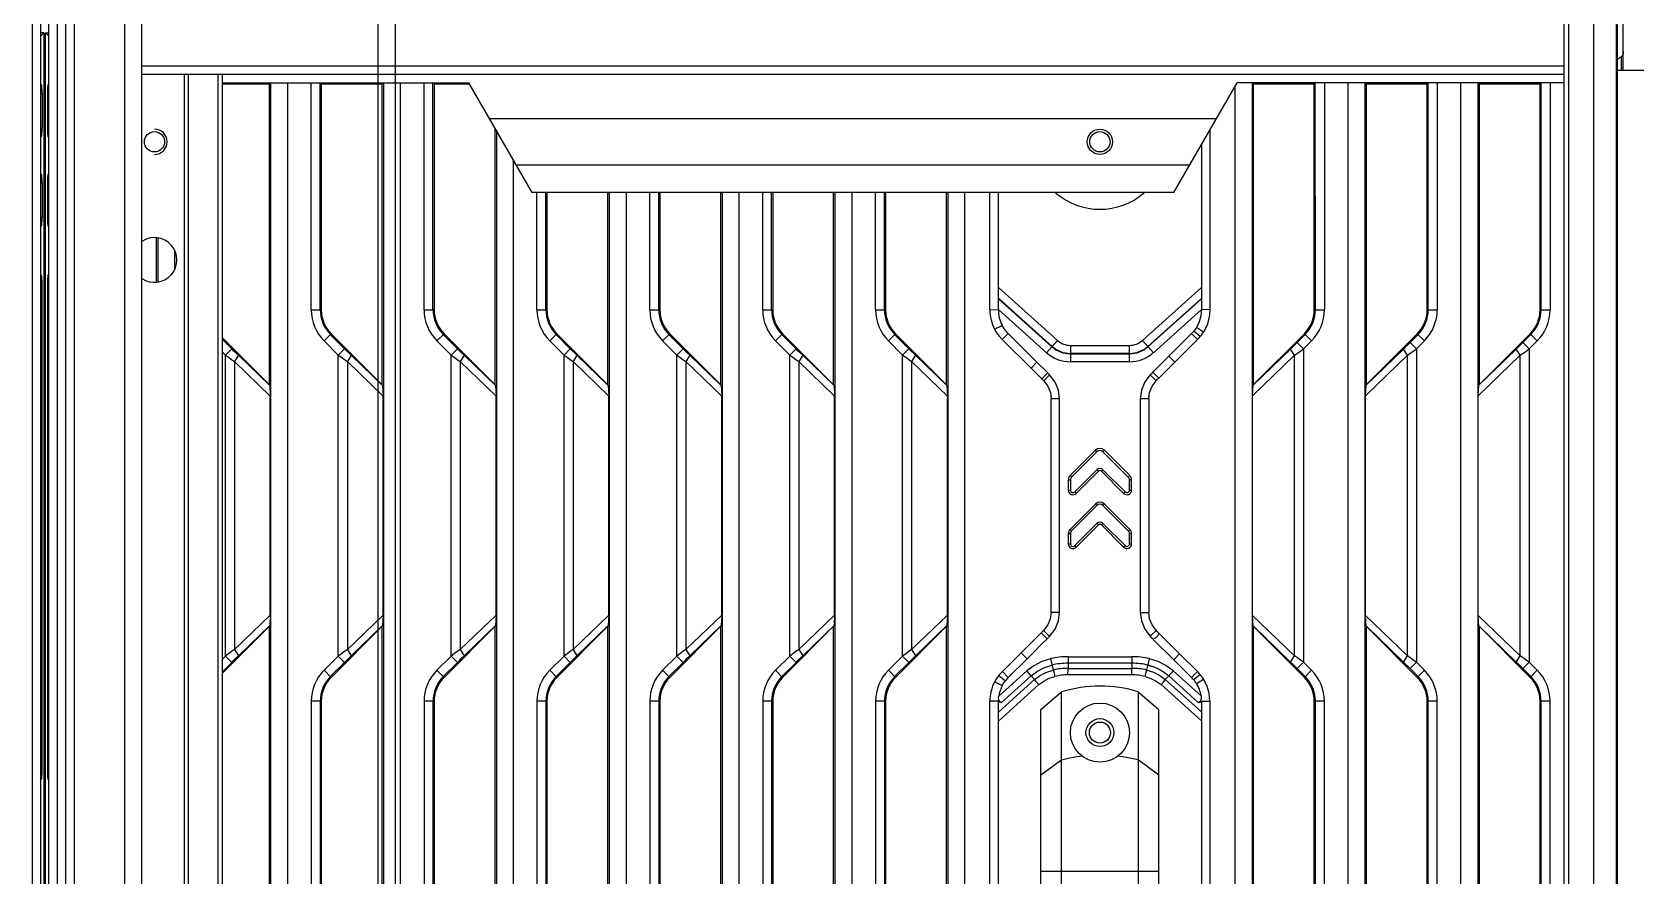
# Model space of a CAD drawing. Header units: millimetres. Extents: x -3132 to 28633, y 682 to 5849.
# Drawn here: x 23559.4 to 23749.4, y 4485.7 to 4585.7 of the extents above; entities that cross this region are included whole.
import ezdxf

# ---------------------------------------------------------------- set-up
doc = ezdxf.new("R2010")
doc.units = ezdxf.units.MM
doc.layers.add('02___PRT_ALL_AXES', color=7, linetype='Continuous')

# ---------------------------------------------------------------- blocks, each defined once
blk = doc.blocks.new('134567')
at = {"color": 7, "linetype": 'Continuous'}
for p, q in [((3385.58, -350.66), (3385.58, 376.34)), ((3206.08, -323.66), (3206.08, 349.34)), ((3208.08, -323.66), (3208.08, 349.34)), ((3215.08, -323.66), (3215.08, 349.34)), ((3217.08, -323.66), (3217.08, 349.34)), ((3705.08, 349.34), (3705.08, -323.66)), ((3391.78, -185.78), (3391.78, 211.46)), ((3386.08, 210.73), (3386.08, -185.04)), ((3389.08, -185.04), (3389.08, 210.73)), ((3205.68, 20.84), (3205.68, 137.74)), ((3206.08, 137.34), (3205.68, 137.74)), ((3205.68, 137.74), (3206.08, 137.74)), ((3391.89, -111.27), (3391.89, 136.96)), ((3705.08, 137.34), (3705.48, 137.74)), ((3705.48, 137.74), (3705.08, 137.74)), ((3705.48, 137.74), (3705.48, -112.06)), ((3217.08, 133.84), (3385.58, 133.84)), ((3205.95, 131.57), (3206.08, 131.7)), ((3205.95, 131.57), (3206.08, 131.57)), ((3217.08, 132.84), (3385.58, 132.84)), ((3222.08, 132.84), (3222.08, -107.16)), ((3222.58, 132.84), (3222.58, -107.16)), ((3226.08, 132.84), (3226.08, -107.16)), ((3226.58, 132.84), (3226.58, -107.16)), ((3226.58, 131.84), (3255.83, 131.84)), ((3226.58, 131.71), (3232.19, 131.71)), ((3232.19, 131.71), (3232.32, 131.84)), ((3232.19, 96.04), (3232.19, 131.71)), ((3232.34, 131.84), (3232.34, -106.18)), ((3234.33, 131.84), (3234.33, -106.16)), ((3237.15, 104.93), (3237.15, 131.84)), ((3238.2, 104.93), (3238.2, 131.85)), ((3238.34, 131.71), (3238.21, 131.84)), ((3238.34, 131.71), (3238.34, 104.93)), ((3238.34, 131.71), (3245.56, 131.71)), ((3245.56, 131.71), (3245.69, 131.84)), ((3245.56, 96.04), (3245.56, 131.71)), ((3245.71, 131.84), (3245.71, -106.18)), ((3247.7, 131.84), (3247.7, -106.16)), ((3250.52, 104.93), (3250.52, 131.84)), ((3251.57, 104.93), (3251.57, 131.85)), ((3251.71, 131.71), (3251.58, 131.84)), ((3251.71, 131.71), (3251.71, 104.93)), ((3251.71, 131.71), (3255.9, 131.71)), ((3263.33, 118.84), (3255.83, 131.84)), ((3339.33, 118.84), (3346.84, 131.84)), ((3346.61, -105.77), (3346.61, 131.45)), ((3385.58, 131.84), (3346.84, 131.84)), ((3348.61, 131.84), (3348.61, -106.18)), ((3348.75, 131.71), (3348.62, 131.84)), ((3348.75, 131.71), (3348.75, 96.04)), ((3348.75, 131.71), (3355.98, 131.71)), ((3355.98, 131.71), (3356.11, 131.84)), ((3355.98, 104.93), (3355.98, 131.71)), ((3356.11, 104.93), (3356.1, 131.85)), ((3357.17, 131.84), (3357.17, 104.93)), ((3359.98, -106.16), (3359.98, 131.84)), ((3361.98, 131.84), (3361.98, -106.18)), ((3362.12, 131.71), (3361.99, 131.84)), ((3362.12, 131.71), (3362.12, 96.04)), ((3362.12, 131.71), (3369.35, 131.71)), ((3369.35, 131.71), (3369.48, 131.84)), ((3369.35, 104.93), (3369.35, 131.71)), ((3369.48, 104.93), (3369.47, 131.85)), ((3370.54, 131.84), (3370.54, 104.93)), ((3373.35, -106.16), (3373.35, 131.84)), ((3375.35, 131.84), (3375.35, -106.18)), ((3375.49, 131.71), (3375.36, 131.84)), ((3375.49, 131.71), (3375.49, 96.04)), ((3375.49, 131.71), (3382.72, 131.71)), ((3382.72, 131.71), (3382.85, 131.84)), ((3382.72, 104.93), (3382.72, 131.71)), ((3382.85, 104.93), (3382.84, 131.85)), ((3383.91, 131.84), (3383.91, 104.93)), ((3705.08, 131.7), (3705.21, 131.57)), ((3705.08, 131.57), (3705.21, 131.57)), ((3205.9, 130.57), (3205.9, 126.47)), ((3206.08, 130.57), (3205.9, 130.57)), ((3705.26, 130.57), (3705.08, 130.57)), ((3705.26, 130.57), (3705.26, 126.47)), ((3258.28, 127.59), (3344.39, 127.59)), ((3205.9, 126.47), (3206.08, 126.47)), ((3205.95, 125.47), (3206.08, 125.34)), ((3206.08, 125.47), (3205.95, 125.47)), ((3258.93, 96.04), (3258.93, 126.46)), ((3259.08, 126.21), (3259.08, -100.52)), ((3343.61, 126.26), (3343.61, 104.93)), ((3705.08, 126.47), (3705.26, 126.47)), ((3705.08, 125.34), (3705.21, 125.47)), ((3705.21, 125.47), (3705.08, 125.47)), ((3342.61, 124.52), (3342.61, 104.94)), ((3261.07, 122.76), (3261.07, -97.07)), ((3261.46, 122.09), (3341.21, 122.09)), ((3205.9, 119.97), (3205.9, 115.87)), ((3206.08, 119.97), (3205.9, 119.97)), ((3205.95, 120.97), (3206.08, 121.1)), ((3205.95, 120.97), (3206.08, 120.97)), ((3705.08, 121.1), (3705.21, 120.97)), ((3705.08, 120.97), (3705.21, 120.97)), ((3705.26, 119.97), (3705.08, 119.97)), ((3705.26, 119.97), (3705.26, 115.87)), ((3339.33, 118.84), (3263.33, 118.84)), ((3263.89, 104.93), (3263.89, 118.84)), ((3264.94, 104.93), (3264.94, 118.84)), ((3265.08, 118.84), (3265.08, 104.93)), ((3272.3, 96.04), (3272.3, 118.84)), ((3272.45, 118.84), (3272.45, -93.16)), ((3274.44, 118.84), (3274.44, -93.16)), ((3277.26, 104.93), (3277.26, 118.84)), ((3278.31, 104.93), (3278.31, 118.84)), ((3278.45, 118.84), (3278.45, 104.93)), ((3285.67, 96.04), (3285.67, 118.84)), ((3285.82, 118.84), (3285.82, -93.16)), ((3287.81, 118.84), (3287.81, -93.16)), ((3290.63, 104.93), (3290.63, 118.84)), ((3291.68, 104.93), (3291.68, 118.84)), ((3291.82, 118.84), (3291.82, 104.93)), ((3299.04, 96.04), (3299.04, 118.84)), ((3299.19, 118.84), (3299.19, -93.16)), ((3301.18, 118.84), (3301.18, -93.16)), ((3304, 104.93), (3304, 118.84)), ((3305.05, 104.93), (3305.05, 118.84)), ((3305.19, 118.84), (3305.19, 104.93)), ((3312.41, 96.04), (3312.41, 118.84)), ((3312.56, 118.84), (3312.56, -93.16)), ((3314.55, 118.84), (3314.55, -93.16)), ((3317.55, 104.93), (3317.55, 118.84)), ((3318.55, 104.95), (3318.55, 118.84)), ((3205.9, 115.87), (3206.08, 115.87)), ((3205.95, 114.87), (3206.08, 114.74)), ((3206.08, 114.87), (3205.95, 114.87)), ((3705.08, 115.87), (3705.26, 115.87)), ((3705.08, 114.74), (3705.21, 114.87)), ((3705.21, 114.87), (3705.08, 114.87)), ((3218.82, 108.22), (3218.82, 113.47)), ((3218.97, 113.45), (3218.97, 108.23)), ((3220.96, 111.95), (3220.96, 109.74)), ((3205.95, 108.97), (3206.08, 109.1)), ((3205.95, 108.97), (3206.08, 108.97)), ((3705.08, 109.1), (3705.21, 108.97)), ((3705.08, 108.97), (3705.21, 108.97)), ((3205.9, 107.97), (3205.9, 50.3)), ((3206.08, 107.97), (3205.9, 107.97)), ((3325.56, 101.3), (3318.55, 107.59)), ((3342.61, 107.56), (3335.61, 101.3)), ((3705.26, 107.97), (3705.08, 107.97)), ((3705.26, 50.3), (3705.26, 107.97)), ((3237.15, 104.93), (3238.34, 104.93)), ((3250.52, 104.93), (3251.71, 104.93)), ((3263.89, 104.93), (3265.08, 104.93)), ((3277.26, 104.93), (3278.45, 104.93)), ((3290.63, 104.93), (3291.82, 104.93)), ((3304, 104.93), (3305.19, 104.93)), ((3317.55, 104.93), (3318.55, 104.96)), ((3324.93, 100.59), (3318.55, 106.31)), ((3318.55, 106.25), (3324.9, 100.56)), ((3318.55, 104.96), (3324.26, 99.85)), ((3342.61, 106.29), (3336.24, 100.59)), ((3336.27, 100.56), (3342.61, 106.23)), ((3336.91, 99.85), (3342.61, 104.95)), ((3343.61, 104.93), (3342.61, 104.95)), ((3355.98, 104.93), (3357.17, 104.93)), ((3369.35, 104.93), (3370.54, 104.93)), ((3382.72, 104.93), (3383.91, 104.93)), ((3318.11, 102.64), (3319, 103.09)), ((3342.86, 102.29), (3342.01, 102.83)), ((3232.19, 96.04), (3226.58, 101.65)), ((3227.73, 100.32), (3226.58, 101.46)), ((3239.51, 102.1), (3238.67, 101.26)), ((3238.67, 101.26), (3240.36, 99.57)), ((3241.1, 100.32), (3239.41, 102)), ((3245.56, 96.04), (3239.51, 102.1)), ((3252.88, 102.1), (3252.04, 101.26)), ((3252.04, 101.26), (3253.73, 99.57)), ((3254.47, 100.32), (3252.78, 102)), ((3258.93, 96.04), (3252.88, 102.1)), ((3266.25, 102.1), (3265.41, 101.26)), ((3265.41, 101.26), (3267.1, 99.57)), ((3267.84, 100.32), (3266.15, 102)), ((3272.3, 96.04), (3266.25, 102.1)), ((3279.62, 102.1), (3278.78, 101.26)), ((3278.78, 101.26), (3280.47, 99.57)), ((3281.21, 100.32), (3279.52, 102)), ((3285.67, 96.04), (3279.62, 102.1)), ((3292.99, 102.1), (3292.15, 101.26)), ((3292.15, 101.26), (3293.84, 99.57)), ((3294.58, 100.32), (3292.89, 102)), ((3299.04, 96.04), (3292.99, 102.1)), ((3306.36, 102.1), (3305.52, 101.26)), ((3305.52, 101.26), (3307.21, 99.57)), ((3307.95, 100.32), (3306.26, 102)), ((3312.41, 96.04), (3306.36, 102.1)), ((3319.02, 101.4), (3319.72, 102.12)), ((3319.02, 101.4), (3322.42, 98.01)), ((3323.12, 98.72), (3319.72, 102.12)), ((3324.26, 99.85), (3325.56, 101.3)), ((3327.08, 100.72), (3327.08, 98.78)), ((3327.08, 100.72), (3334.09, 100.72)), ((3334.09, 98.78), (3334.09, 100.72)), ((3335.61, 101.3), (3336.91, 99.85)), ((3341.52, 102.2), (3338.74, 99.42)), ((3339.45, 98.71), (3342.13, 101.4)), ((3342.13, 101.4), (3341.43, 102.11)), ((3342.46, 101.76), (3341.69, 102.4)), ((3354.81, 102.1), (3348.75, 96.04)), ((3353.95, 101.05), (3354.9, 102)), ((3353.95, 101.05), (3354.7, 100.31)), ((3354.7, 100.31), (3355.65, 101.26)), ((3355.65, 101.26), (3354.81, 102.1)), ((3368.18, 102.1), (3362.12, 96.04)), ((3367.32, 101.05), (3368.27, 102)), ((3367.32, 101.05), (3368.07, 100.31)), ((3368.07, 100.31), (3369.02, 101.26)), ((3369.02, 101.26), (3368.18, 102.1)), ((3381.55, 102.1), (3375.49, 96.04)), ((3380.69, 101.05), (3381.64, 102)), ((3380.69, 101.05), (3381.44, 100.31)), ((3381.44, 100.31), (3382.39, 101.26)), ((3382.39, 101.26), (3381.55, 102.1)), ((3226.58, 99.97), (3226.99, 99.57)), ((3226.99, 99.57), (3227.73, 100.32)), ((3226.99, 63.9), (3226.99, 99.57)), ((3228.52, 99.54), (3228.06, 98.8)), ((3232.23, 95.96), (3228.52, 99.54)), ((3240.36, 99.57), (3241.1, 100.32)), ((3240.36, 63.9), (3240.36, 99.57)), ((3241.89, 99.54), (3241.43, 98.8)), ((3245.6, 95.96), (3241.89, 99.54)), ((3253.73, 99.57), (3254.47, 100.32)), ((3253.73, 63.9), (3253.73, 99.57)), ((3255.26, 99.54), (3254.8, 98.8)), ((3258.97, 95.96), (3255.26, 99.54)), ((3267.1, 99.57), (3267.84, 100.32)), ((3267.1, 63.9), (3267.1, 99.57)), ((3268.63, 99.54), (3268.17, 98.8)), ((3272.34, 95.96), (3268.63, 99.54)), ((3280.47, 99.57), (3281.21, 100.32)), ((3280.47, 63.9), (3280.47, 99.57)), ((3282, 99.54), (3281.54, 98.8)), ((3285.71, 95.96), (3282, 99.54)), ((3293.84, 99.57), (3294.58, 100.32)), ((3293.84, 63.9), (3293.84, 99.57)), ((3295.37, 99.54), (3294.91, 98.8)), ((3299.08, 95.96), (3295.37, 99.54)), ((3307.21, 99.57), (3307.95, 100.32)), ((3307.21, 63.9), (3307.21, 99.57)), ((3308.74, 99.54), (3308.28, 98.8)), ((3312.45, 95.96), (3308.74, 99.54)), ((3334.09, 99.77), (3327.08, 99.77)), ((3327.08, 99.72), (3334.09, 99.72)), ((3338.74, 99.42), (3339.45, 98.71)), ((3348.67, 94.75), (3353.63, 99.54)), ((3353.17, 100.28), (3348.74, 96.01)), ((3353.63, 99.54), (3353.17, 100.28)), ((3353.63, 63.94), (3353.63, 99.54)), ((3354.7, 100.31), (3354.7, 63.17)), ((3362.04, 94.75), (3367, 99.54)), ((3366.54, 100.28), (3362.11, 96.01)), ((3367, 99.54), (3366.54, 100.28)), ((3367, 63.94), (3367, 99.54)), ((3368.07, 100.31), (3368.07, 63.17)), ((3375.41, 94.75), (3380.37, 99.54)), ((3379.91, 100.28), (3375.48, 96.01)), ((3380.37, 99.54), (3379.91, 100.28)), ((3380.37, 63.94), (3380.37, 99.54)), ((3381.44, 100.31), (3381.44, 63.17)), ((3228.06, 98.8), (3228.06, 64.68)), ((3228.06, 98.8), (3232.3, 94.7)), ((3241.43, 98.8), (3241.43, 64.68)), ((3241.43, 98.8), (3245.67, 94.7)), ((3254.8, 98.8), (3254.8, 64.68)), ((3254.8, 98.8), (3259.04, 94.7)), ((3268.17, 98.8), (3268.17, 64.68)), ((3268.17, 98.8), (3272.41, 94.7)), ((3281.54, 98.8), (3281.54, 64.68)), ((3281.54, 98.8), (3285.78, 94.7)), ((3294.91, 98.8), (3294.91, 64.68)), ((3294.91, 98.8), (3299.15, 94.7)), ((3308.28, 98.8), (3308.28, 64.68)), ((3308.28, 98.8), (3312.52, 94.7)), ((3322.42, 98.01), (3323.12, 98.72)), ((3322.42, 98.01), (3323.7, 96.74)), ((3324.4, 97.45), (3323.12, 98.72)), ((3323.7, 96.74), (3324.4, 97.45)), ((3323.92, 96.52), (3324.62, 97.23)), ((3334.09, 98.78), (3327.08, 98.78)), ((3337.25, 96.53), (3336.55, 97.23)), ((3337.58, 96.85), (3336.87, 97.56)), ((3232.23, 95.96), (3232.19, 96.04)), ((3232.23, 95.96), (3232.3, 94.7)), ((3245.6, 95.96), (3245.56, 96.04)), ((3245.6, 95.96), (3245.67, 94.7)), ((3258.97, 95.96), (3258.93, 96.04)), ((3258.97, 95.96), (3259.04, 94.7)), ((3272.34, 95.96), (3272.3, 96.04)), ((3272.34, 95.96), (3272.41, 94.7)), ((3285.71, 95.96), (3285.67, 96.04)), ((3285.71, 95.96), (3285.78, 94.7)), ((3299.08, 95.96), (3299.04, 96.04)), ((3299.08, 95.96), (3299.15, 94.7)), ((3312.45, 95.96), (3312.41, 96.04)), ((3312.45, 95.96), (3312.52, 94.7)), ((3348.67, 94.75), (3348.74, 96.01)), ((3348.74, 96.01), (3348.75, 96.04)), ((3362.04, 94.75), (3362.11, 96.01)), ((3362.11, 96.01), (3362.12, 96.04)), ((3375.41, 94.75), (3375.48, 96.01)), ((3375.48, 96.01), (3375.49, 96.04)), ((3232.3, 68.77), (3232.3, 94.7)), ((3245.67, 68.77), (3245.67, 94.7)), ((3259.04, 68.77), (3259.04, 94.7)), ((3272.41, 68.77), (3272.41, 94.7)), ((3285.78, 68.77), (3285.78, 94.7)), ((3299.15, 68.77), (3299.15, 94.7)), ((3312.52, 68.77), (3312.52, 94.7)), ((3324.81, 69.09), (3324.81, 94.39)), ((3325.81, 94.39), (3324.81, 94.39)), ((3325.81, 69.09), (3325.81, 94.39)), ((3335.36, 94.39), (3335.36, 69.09)), ((3336.36, 94.39), (3335.36, 94.39)), ((3336.36, 94.39), (3336.36, 69.08)), ((3348.67, 68.73), (3348.67, 94.75)), ((3362.04, 68.73), (3362.04, 94.75)), ((3375.41, 68.73), (3375.41, 94.75)), ((3330.05, 88.29), (3327.05, 85.29)), ((3327.23, 85.11), (3330.23, 88.11)), ((3330.23, 88.11), (3330.05, 88.29)), ((3331.11, 88.29), (3330.94, 88.11)), ((3330.94, 88.11), (3333.94, 85.11)), ((3334.11, 85.29), (3331.11, 88.29)), ((3330.23, 85.99), (3327.6, 83.36)), ((3327.77, 83.18), (3330.41, 85.81)), ((3330.41, 85.81), (3330.23, 85.99)), ((3330.94, 85.99), (3330.76, 85.81)), ((3330.76, 85.81), (3333.39, 83.18)), ((3333.57, 83.36), (3330.94, 85.99)), ((3326.83, 84.76), (3326.83, 83.57)), ((3327.08, 84.76), (3326.83, 84.76)), ((3327.05, 85.29), (3327.23, 85.11)), ((3327.08, 84.76), (3327.08, 83.57)), ((3333.94, 85.11), (3334.11, 85.29)), ((3334.08, 83.57), (3334.08, 84.76)), ((3334.33, 84.76), (3334.08, 84.76)), ((3334.33, 83.57), (3334.33, 84.76)), ((3326.83, 83.57), (3327.08, 83.57)), ((3330.05, 81.92), (3327.05, 78.92)), ((3327.23, 78.75), (3330.23, 81.75)), ((3327.6, 83.36), (3327.77, 83.18)), ((3330.23, 81.75), (3330.05, 81.92)), ((3331.11, 81.92), (3330.94, 81.75)), ((3330.94, 81.75), (3333.94, 78.75)), ((3334.11, 78.92), (3331.11, 81.92)), ((3333.39, 83.18), (3333.57, 83.36)), ((3334.08, 83.57), (3334.33, 83.57)), ((3326.83, 78.39), (3326.83, 77.2)), ((3327.08, 78.39), (3326.83, 78.39)), ((3327.05, 78.92), (3327.23, 78.75)), ((3327.08, 78.39), (3327.08, 77.2)), ((3330.23, 79.63), (3327.6, 76.99)), ((3327.77, 76.82), (3330.41, 79.45)), ((3330.41, 79.45), (3330.23, 79.63)), ((3330.94, 79.63), (3330.76, 79.45)), ((3330.76, 79.45), (3333.39, 76.82)), ((3333.57, 76.99), (3330.94, 79.63)), ((3333.94, 78.75), (3334.11, 78.92)), ((3334.08, 77.2), (3334.08, 78.39)), ((3334.33, 78.39), (3334.08, 78.39)), ((3334.33, 77.2), (3334.33, 78.39)), ((3326.83, 77.2), (3327.08, 77.2)), ((3327.6, 76.99), (3327.77, 76.82)), ((3333.39, 76.82), (3333.57, 76.99)), ((3334.08, 77.2), (3334.33, 77.2)), ((3232.3, 68.77), (3228.06, 64.68)), ((3232.3, 68.77), (3232.23, 67.51)), ((3245.67, 68.77), (3241.43, 64.68)), ((3245.67, 68.77), (3245.6, 67.51)), ((3259.04, 68.77), (3254.8, 64.68)), ((3259.04, 68.77), (3258.97, 67.51)), ((3272.41, 68.77), (3268.17, 64.68)), ((3272.41, 68.77), (3272.34, 67.51)), ((3285.78, 68.77), (3281.54, 64.68)), ((3285.78, 68.77), (3285.71, 67.51)), ((3299.15, 68.77), (3294.91, 64.68)), ((3299.15, 68.77), (3299.08, 67.51)), ((3312.52, 68.77), (3308.28, 64.68)), ((3312.52, 68.77), (3312.45, 67.51)), ((3324.81, 69.09), (3325.81, 69.09)), ((3335.36, 69.08), (3336.36, 69.08)), ((3348.74, 67.46), (3348.67, 68.73)), ((3353.63, 63.94), (3348.67, 68.73)), ((3362.11, 67.46), (3362.04, 68.73)), ((3367, 63.94), (3362.04, 68.73)), ((3375.48, 67.46), (3375.41, 68.73)), ((3380.37, 63.94), (3375.41, 68.73)), ((3226.58, 61.82), (3232.19, 67.43)), ((3228.52, 63.93), (3232.23, 67.51)), ((3232.19, -41.74), (3232.19, 67.43)), ((3239.51, 61.38), (3245.56, 67.43)), ((3241.89, 63.93), (3245.6, 67.51)), ((3245.6, 67.51), (3245.56, 67.43)), ((3245.56, -41.74), (3245.56, 67.43)), ((3252.88, 61.38), (3258.93, 67.43)), ((3255.26, 63.93), (3258.97, 67.51)), ((3258.97, 67.51), (3258.93, 67.43)), ((3258.93, -41.74), (3258.93, 67.43)), ((3266.25, 61.38), (3272.3, 67.43)), ((3268.63, 63.93), (3272.34, 67.51)), ((3272.34, 67.51), (3272.3, 67.43)), ((3272.3, -41.74), (3272.3, 67.43)), ((3279.62, 61.38), (3285.67, 67.43)), ((3282, 63.93), (3285.71, 67.51)), ((3285.71, 67.51), (3285.67, 67.43)), ((3285.67, -41.74), (3285.67, 67.43)), ((3292.99, 61.38), (3299.04, 67.43)), ((3295.37, 63.93), (3299.08, 67.51)), ((3299.08, 67.51), (3299.04, 67.43)), ((3299.04, -41.74), (3299.04, 67.43)), ((3306.36, 61.38), (3312.41, 67.43)), ((3308.74, 63.93), (3312.45, 67.51)), ((3312.45, 67.51), (3312.41, 67.43)), ((3312.41, -41.74), (3312.41, 67.43)), ((3323.63, 66.67), (3324.34, 65.96)), ((3323.91, 66.95), (3324.62, 66.24)), ((3337.25, 66.95), (3336.54, 66.25)), ((3340.02, 64.17), (3337.58, 66.62)), ((3348.74, 67.47), (3353.17, 63.19)), ((3348.74, 67.45), (3348.75, 67.45)), ((3348.75, 67.45), (3348.75, -41.75)), ((3348.75, 67.44), (3354.81, 61.38)), ((3362.11, 67.47), (3366.54, 63.19)), ((3362.11, 67.45), (3362.12, 67.45)), ((3362.12, 67.45), (3362.12, -41.75)), ((3362.12, 67.44), (3368.18, 61.38)), ((3375.48, 67.47), (3379.91, 63.19)), ((3375.48, 67.45), (3375.49, 67.45)), ((3375.49, 67.45), (3375.49, -41.75)), ((3375.49, 67.44), (3381.55, 61.38)), ((3228.06, 64.68), (3228.52, 63.93)), ((3241.43, 64.68), (3241.89, 63.93)), ((3254.8, 64.68), (3255.26, 63.93)), ((3268.17, 64.68), (3268.63, 63.93)), ((3281.54, 64.68), (3282, 63.93)), ((3294.91, 64.68), (3295.37, 63.93)), ((3308.28, 64.68), (3308.74, 63.93)), ((3336.87, 65.91), (3339.32, 63.46)), ((3226.99, 63.9), (3226.58, 63.5)), ((3227.73, 63.16), (3226.58, 62.01)), ((3227.73, 63.16), (3226.99, 63.9)), ((3240.36, 63.9), (3238.67, 62.22)), ((3241.1, 63.16), (3239.41, 61.47)), ((3241.1, 63.16), (3240.36, 63.9)), ((3253.73, 63.9), (3252.04, 62.22)), ((3254.47, 63.16), (3252.78, 61.47)), ((3254.47, 63.16), (3253.73, 63.9)), ((3267.1, 63.9), (3265.41, 62.22)), ((3267.84, 63.16), (3266.15, 61.47)), ((3267.84, 63.16), (3267.1, 63.9)), ((3280.47, 63.9), (3278.78, 62.22)), ((3281.21, 63.16), (3279.52, 61.47)), ((3281.21, 63.16), (3280.47, 63.9)), ((3293.84, 63.9), (3292.15, 62.22)), ((3294.58, 63.16), (3292.89, 61.47)), ((3294.58, 63.16), (3293.84, 63.9)), ((3307.21, 63.9), (3305.52, 62.22)), ((3307.95, 63.16), (3306.26, 61.47)), ((3307.95, 63.16), (3307.21, 63.9)), ((3321.26, 64.3), (3319.03, 62.08)), ((3319.73, 61.37), (3321.97, 63.59)), ((3321.26, 64.3), (3321.97, 63.59)), ((3324.72, 63.59), (3325.23, 61.49)), ((3326.81, 63.83), (3334.35, 63.83)), ((3326.81, 63.05), (3326.81, 62.45)), ((3334.36, 63.05), (3326.81, 63.05)), ((3334.36, 63.05), (3334.36, 62.45)), ((3335.96, 61.49), (3336.47, 63.59)), ((3340.02, 64.17), (3339.32, 63.46)), ((3339.32, 63.46), (3341.44, 61.35)), ((3342.14, 62.06), (3340.02, 64.17)), ((3353.17, 63.19), (3353.63, 63.94)), ((3354.7, 63.17), (3353.95, 62.42)), ((3355.65, 62.22), (3354.7, 63.17)), ((3366.54, 63.19), (3367, 63.94)), ((3368.07, 63.17), (3367.32, 62.42)), ((3369.02, 62.22), (3368.07, 63.17)), ((3379.91, 63.19), (3380.37, 63.94)), ((3381.44, 63.17), (3380.69, 62.42)), ((3382.39, 62.22), (3381.44, 63.17)), ((3238.67, 62.22), (3239.51, 61.38)), ((3252.04, 62.22), (3252.88, 61.38)), ((3265.41, 62.22), (3266.25, 61.38)), ((3278.78, 62.22), (3279.62, 61.38)), ((3292.15, 62.22), (3292.99, 61.38)), ((3305.52, 62.22), (3306.36, 61.38)), ((3318.13, 60.87), (3319.01, 60.41)), ((3318.55, 57.26), (3322.84, 61.11)), ((3321.92, 62.14), (3318.6, 59.16)), ((3318.6, 61.6), (3319.38, 60.98)), ((3322.44, 61.55), (3318.93, 58.4)), ((3319.03, 62.08), (3319.73, 61.37)), ((3322.44, 61.55), (3321.92, 62.14)), ((3322.44, 61.55), (3322.84, 61.11)), ((3322.98, 60.94), (3322.84, 61.11)), ((3323.36, 60.52), (3322.98, 60.94)), ((3334.37, 61.67), (3326.8, 61.67)), ((3326.81, 62.45), (3334.36, 62.45)), ((3337.82, 60.52), (3338.19, 60.95)), ((3338.19, 60.95), (3338.33, 61.11)), ((3338.73, 61.56), (3338.33, 61.11)), ((3338.33, 61.11), (3342.61, 57.28)), ((3342.24, 58.42), (3338.73, 61.56)), ((3342.56, 59.18), (3339.25, 62.14)), ((3342.14, 62.06), (3341.44, 61.35)), ((3342.46, 61.72), (3341.69, 61.07)), ((3342.02, 60.64), (3342.87, 61.17)), ((3354.9, 61.47), (3353.95, 62.42)), ((3354.81, 61.38), (3355.65, 62.22)), ((3368.27, 61.47), (3367.32, 62.42)), ((3368.18, 61.38), (3369.02, 62.22)), ((3381.64, 61.47), (3380.69, 62.42)), ((3381.55, 61.38), (3382.39, 62.22)), ((3318.56, 56.21), (3323.36, 60.52)), ((3323.58, 57.58), (3326.05, 59.67)), ((3326.05, -33.98), (3326.05, 59.67)), ((3335.11, 59.68), (3335.11, -33.99)), ((3335.11, 59.68), (3337.58, 57.59)), ((3337.82, 60.53), (3342.61, 56.24)), ((3237.15, 58.55), (3237.15, -32.86)), ((3238.34, 58.55), (3237.15, 58.55)), ((3238.2, 58.55), (3238.2, -32.86)), ((3238.34, 58.55), (3238.34, -32.86)), ((3250.52, 58.55), (3250.52, -32.86)), ((3251.71, 58.55), (3250.52, 58.55)), ((3251.57, 58.55), (3251.57, -32.86)), ((3251.71, 58.55), (3251.71, -32.86)), ((3263.89, 58.55), (3263.89, -32.86)), ((3265.08, 58.55), (3263.89, 58.55)), ((3264.94, 58.55), (3264.94, -32.86)), ((3265.08, 58.55), (3265.08, -32.86)), ((3277.26, 58.55), (3277.26, -32.86)), ((3278.45, 58.55), (3277.26, 58.55)), ((3278.31, 58.55), (3278.31, -32.86)), ((3278.45, 58.55), (3278.45, -32.86)), ((3290.63, 58.55), (3290.63, -32.86)), ((3291.82, 58.55), (3290.63, 58.55)), ((3291.68, 58.55), (3291.68, -32.86)), ((3291.82, 58.55), (3291.82, -32.86)), ((3304, 58.55), (3304, -32.86)), ((3305.19, 58.55), (3304, 58.55)), ((3305.05, 58.55), (3305.05, -32.86)), ((3305.19, 58.55), (3305.19, -32.86)), ((3317.55, -32.86), (3317.55, 58.55)), ((3318.7, 58.55), (3317.55, 58.55)), ((3318.56, -32.51), (3318.55, 58.47)), ((3318.55, 58.47), (3318.93, 58.4)), ((3323.58, -31.89), (3323.58, 57.58)), ((3337.58, -31.9), (3337.58, 57.59)), ((3342.24, 58.42), (3342.61, 58.49)), ((3342.51, 58.63), (3342.45, 58.55)), ((3342.45, 58.55), (3343.61, 58.55)), ((3342.61, 58.49), (3342.61, -32.53)), ((3343.61, 58.55), (3343.61, -32.86)), ((3355.98, -32.86), (3355.98, 58.55)), ((3357.17, 58.55), (3355.98, 58.55)), ((3356.11, -32.86), (3356.11, 58.55)), ((3357.17, -32.86), (3357.17, 58.55)), ((3369.35, -32.86), (3369.35, 58.55)), ((3370.54, 58.55), (3369.35, 58.55)), ((3369.48, -32.86), (3369.48, 58.55)), ((3370.54, -32.86), (3370.54, 58.55)), ((3382.72, -32.86), (3382.72, 58.55)), ((3383.91, 58.55), (3382.72, 58.55)), ((3382.85, -32.86), (3382.85, 58.55)), ((3383.91, -32.86), (3383.91, 58.55)), ((3323.58, 49.84), (3326.05, 51.62)), ((3335.11, 51.63), (3337.58, 49.85)), ((3205.9, 50.3), (3206.08, 50.3)), ((3705.08, 50.3), (3705.26, 50.3)), ((3205.95, 49.31), (3206.08, 49.18)), ((3206.08, 49.31), (3205.95, 49.31)), ((3705.21, 49.3), (3705.08, 49.3)), ((3705.08, 49.17), (3705.21, 49.3)), ((3337.58, 38.37), (3323.58, 38.37))]:
    blk.add_line(p, q, dxfattribs=at)
for points in [[(3342.61, 104.95), (3342.55, 104.22), (3342.35, 103.5), (3342.01, 102.83)], [(3343.61, 104.93), (3343.53, 104.01), (3343.27, 103.12), (3342.86, 102.29)], [(3318.11, 102.64), (3318.35, 102.21), (3318.66, 101.8), (3319.02, 101.4)], [(3319.72, 102.12), (3319.43, 102.43), (3319.19, 102.76), (3319, 103.09)], [(3342.01, 102.83), (3341.92, 102.68), (3341.81, 102.55), (3341.69, 102.4)], [(3341.69, 102.4), (3341.61, 102.3), (3341.52, 102.2)], [(3342.13, 101.4), (3342.24, 101.51), (3342.35, 101.63), (3342.46, 101.76)], [(3342.46, 101.76), (3342.6, 101.94), (3342.74, 102.11), (3342.86, 102.29)], [(3353.95, 101.05), (3353.68, 100.79), (3353.42, 100.53), (3353.17, 100.28)], [(3367.32, 101.05), (3367.05, 100.79), (3366.79, 100.53), (3366.54, 100.28)], [(3380.69, 101.05), (3380.42, 100.79), (3380.16, 100.53), (3379.91, 100.28)], [(3226.99, 99.57), (3227.35, 99.31), (3227.71, 99.05), (3228.06, 98.8)], [(3228.52, 99.54), (3228.26, 99.79), (3228, 100.05), (3227.73, 100.32)], [(3240.36, 99.57), (3240.72, 99.31), (3241.08, 99.05), (3241.43, 98.8)], [(3241.89, 99.54), (3241.63, 99.79), (3241.37, 100.05), (3241.1, 100.32)], [(3253.73, 99.57), (3254.09, 99.31), (3254.45, 99.05), (3254.8, 98.8)], [(3255.26, 99.54), (3255, 99.79), (3254.74, 100.05), (3254.47, 100.32)], [(3267.1, 99.57), (3267.46, 99.31), (3267.82, 99.05), (3268.17, 98.8)], [(3268.63, 99.54), (3268.37, 99.79), (3268.11, 100.05), (3267.84, 100.32)], [(3280.47, 99.57), (3280.83, 99.31), (3281.19, 99.05), (3281.54, 98.8)], [(3282, 99.54), (3281.74, 99.79), (3281.48, 100.05), (3281.21, 100.32)], [(3293.84, 99.57), (3294.2, 99.31), (3294.56, 99.05), (3294.91, 98.8)], [(3295.37, 99.54), (3295.11, 99.79), (3294.85, 100.05), (3294.58, 100.32)], [(3307.21, 99.57), (3307.57, 99.31), (3307.93, 99.05), (3308.28, 98.8)], [(3308.74, 99.54), (3308.48, 99.79), (3308.22, 100.05), (3307.95, 100.32)], [(3338.74, 99.42), (3338.12, 98.8), (3337.5, 98.18), (3336.87, 97.56)], [(3353.63, 99.54), (3353.98, 99.79), (3354.34, 100.04), (3354.7, 100.31)], [(3367, 99.54), (3367.35, 99.79), (3367.71, 100.04), (3368.07, 100.31)], [(3380.37, 99.54), (3380.72, 99.79), (3381.08, 100.04), (3381.44, 100.31)], [(3325.81, 94.39), (3325.67, 95.41), (3325.27, 96.37), (3324.62, 97.23)], [(3336.55, 97.23), (3335.89, 96.38), (3335.49, 95.41), (3335.36, 94.39)], [(3337.58, 96.85), (3338.2, 97.47), (3338.82, 98.09), (3339.45, 98.71)], [(3323.92, 96.52), (3324.41, 95.87), (3324.71, 95.15), (3324.81, 94.39)], [(3336.36, 94.39), (3336.46, 95.15), (3336.76, 95.88), (3337.25, 96.53)], [(3324.81, 69.09), (3324.7, 68.32), (3324.4, 67.6), (3323.91, 66.95)], [(3324.62, 66.24), (3325.27, 67.1), (3325.67, 68.06), (3325.81, 69.09)], [(3335.36, 69.09), (3335.49, 68.06), (3335.89, 67.1), (3336.54, 66.25)], [(3337.25, 66.95), (3336.76, 67.6), (3336.46, 68.32), (3336.36, 69.08)], [(3323.63, 66.67), (3322.83, 65.87), (3322.04, 65.08), (3321.26, 64.3)], [(3337.58, 66.62), (3337.43, 66.3), (3337.19, 66.07), (3336.87, 65.91)], [(3228.06, 64.68), (3227.71, 64.43), (3227.35, 64.17), (3226.99, 63.9)], [(3241.43, 64.68), (3241.08, 64.43), (3240.72, 64.17), (3240.36, 63.9)], [(3254.8, 64.68), (3254.45, 64.43), (3254.09, 64.17), (3253.73, 63.9)], [(3268.17, 64.68), (3267.82, 64.43), (3267.46, 64.17), (3267.1, 63.9)], [(3281.54, 64.68), (3281.19, 64.43), (3280.83, 64.17), (3280.47, 63.9)], [(3294.91, 64.68), (3294.56, 64.43), (3294.2, 64.17), (3293.84, 63.9)], [(3308.28, 64.68), (3307.93, 64.43), (3307.57, 64.17), (3307.21, 63.9)], [(3321.97, 63.59), (3322.76, 64.38), (3323.55, 65.18), (3324.34, 65.96)], [(3227.73, 63.16), (3228, 63.43), (3228.26, 63.68), (3228.52, 63.93)], [(3241.1, 63.16), (3241.37, 63.43), (3241.63, 63.68), (3241.89, 63.93)], [(3254.47, 63.16), (3254.74, 63.43), (3255, 63.68), (3255.26, 63.93)], [(3267.84, 63.16), (3268.11, 63.43), (3268.37, 63.68), (3268.63, 63.93)], [(3281.21, 63.16), (3281.48, 63.43), (3281.74, 63.68), (3282, 63.93)], [(3294.58, 63.16), (3294.85, 63.43), (3295.11, 63.68), (3295.37, 63.93)], [(3307.95, 63.16), (3308.22, 63.43), (3308.48, 63.68), (3308.74, 63.93)], [(3324.72, 63.59), (3323.71, 63.25), (3322.77, 62.76), (3321.92, 62.14)], [(3322.44, 61.55), (3323.19, 62.11), (3324.02, 62.54), (3324.91, 62.83)], [(3326.81, 63.83), (3326.81, 63.27), (3326.81, 63.05)], [(3334.35, 63.83), (3334.36, 63.27), (3334.36, 63.05)], [(3336.29, 62.83), (3336.32, 62.82), (3336.36, 62.81), (3336.4, 62.8), (3336.44, 62.79), (3336.48, 62.78), (3336.53, 62.76), (3336.57, 62.75), (3336.63, 62.73), (3336.68, 62.72), (3336.74, 62.7), (3336.81, 62.67), (3336.88, 62.65), (3336.96, 62.62), (3337.04, 62.59), (3337.13, 62.55), (3337.23, 62.51), (3337.33, 62.46), (3337.43, 62.42), (3337.54, 62.36), (3337.66, 62.3), (3337.78, 62.23), (3337.92, 62.15), (3338.06, 62.06), (3338.22, 61.96), (3338.38, 61.84), (3338.55, 61.71), (3338.73, 61.56)], [(3339.25, 62.14), (3338.41, 62.77), (3337.48, 63.25), (3336.47, 63.59)], [(3353.17, 63.19), (3353.42, 62.95), (3353.68, 62.69), (3353.95, 62.42)], [(3354.7, 63.17), (3354.34, 63.43), (3353.98, 63.69), (3353.63, 63.94)], [(3366.54, 63.19), (3366.79, 62.95), (3367.05, 62.69), (3367.32, 62.42)], [(3368.07, 63.17), (3367.71, 63.43), (3367.35, 63.69), (3367, 63.94)], [(3379.91, 63.19), (3380.16, 62.95), (3380.42, 62.69), (3380.69, 62.42)], [(3381.44, 63.17), (3381.08, 63.43), (3380.72, 63.69), (3380.37, 63.94)], [(3318.6, 61.6), (3318.42, 61.36), (3318.26, 61.11), (3318.13, 60.87)], [(3319.01, 60.41), (3319.12, 60.6), (3319.24, 60.79), (3319.38, 60.98)], [(3322.84, 61.11), (3323.44, 61.56), (3324.18, 61.95), (3325.05, 62.25)], [(3323.36, 60.52), (3323.92, 60.94), (3324.56, 61.27), (3325.23, 61.49)], [(3326.8, 61.67), (3326.81, 62.23), (3326.81, 62.45)], [(3334.37, 61.67), (3334.36, 62.23), (3334.36, 62.45)], [(3335.96, 61.49), (3336.63, 61.26), (3337.26, 60.94), (3337.82, 60.53)], [(3336.14, 62.25), (3336.93, 61.98), (3337.68, 61.59), (3338.33, 61.11)], [(3339.25, 62.14), (3339.06, 61.92), (3338.88, 61.72), (3338.73, 61.56)], [(3341.44, 61.35), (3341.52, 61.26), (3341.61, 61.17), (3341.69, 61.07)], [(3341.69, 61.07), (3341.81, 60.93), (3341.92, 60.79), (3342.02, 60.64)], [(3342.46, 61.72), (3342.35, 61.84), (3342.25, 61.95), (3342.14, 62.06)], [(3342.87, 61.16), (3342.74, 61.35), (3342.61, 61.54), (3342.46, 61.72)], [(3343.61, 58.53), (3343.53, 59.45), (3343.28, 60.34), (3342.87, 61.16)], [(3318.6, 58.79), (3318.58, 58.96), (3318.6, 59.16)], [(3342.56, 59.18), (3342.58, 59.01), (3342.57, 58.87), (3342.55, 58.74), (3342.51, 58.63)], [(3318.7, 58.55), (3318.64, 58.65), (3318.6, 58.79)], [(3318.93, 58.4), (3318.84, 58.43), (3318.76, 58.48), (3318.7, 58.55)], [(3342.45, 58.55), (3342.39, 58.49), (3342.32, 58.45), (3342.24, 58.42)], [(3326.05, 51.62), (3326.84, 51.8), (3327.64, 51.95), (3328.45, 52.07)], [(3332.72, 52.07), (3333.52, 51.96), (3334.32, 51.81), (3335.11, 51.63)]]:
    blk.add_lwpolyline(points, dxfattribs=at)
for centre, radius in [((3218.58, 124.84), 1.2), ((3330.58, 124.84), 1.5), ((3330.58, 124.84), 1.2), ((3330.58, 54.84), 3.5), ((3330.58, 54.84), 1.65), ((3330.58, 54.84), 1.25)]:
    blk.add_circle(centre, radius, dxfattribs=at)
for centre, radius, start, end in [((3218.58, 124.84), 1.5, 270, 90), ((3330.58, 124.84), 8, 229.0116, 310.97), ((3242.34, 104.93), 5.19, 180, 225), ((3242.34, 104.93), 4.13, 180, 225), ((3242.34, 104.93), 4, 180, 225), ((3255.71, 104.93), 5.19, 180, 225), ((3255.71, 104.93), 4.13, 180, 225), ((3255.71, 104.93), 4, 180, 225), ((3269.08, 104.93), 5.19, 180, 225), ((3269.08, 104.93), 4.13, 180, 225), ((3269.08, 104.93), 4, 180, 225), ((3282.45, 104.93), 5.19, 180, 225), ((3282.45, 104.93), 4.13, 180, 225), ((3282.45, 104.93), 4, 180, 225), ((3295.82, 104.93), 5.19, 180, 225), ((3295.82, 104.93), 4.13, 180, 225), ((3295.82, 104.93), 4, 180, 225), ((3309.19, 104.93), 5.19, 180, 225), ((3309.19, 104.93), 4.13, 180, 225), ((3309.19, 104.93), 4, 180, 225), ((3322.55, 104.93), 5, 180, 207.2504), ((3322.55, 104.93), 4, 179.5338, 207.3465), ((3351.98, 104.93), 4, 315, 360), ((3351.98, 104.93), 4.13, 315, 360), ((3351.98, 104.93), 5.19, 315, 360), ((3365.35, 104.93), 4, 315, 360), ((3365.35, 104.93), 4.13, 315, 360), ((3365.35, 104.93), 5.19, 315, 360), ((3378.72, 104.93), 4, 315, 360), ((3378.72, 104.93), 4.13, 315, 360), ((3378.72, 104.93), 5.19, 315, 360), ((3327.08, 103), 2.28, 228.1003, 270), ((3334.09, 103), 2.28, 270, 311.8129), ((3327.08, 103), 4.22, 228.1003, 270), ((3327.08, 103), 3.27, 228.1003, 270), ((3327.08, 103), 3.23, 228.1003, 270), ((3334.09, 103), 3.23, 270, 311.8129), ((3334.09, 103), 3.27, 270, 311.8129), ((3334.09, 103), 4.22, 270, 311.8129), ((3379.88, 153.24), 78.68, 225.1588, 225.388), ((3281.07, 153.37), 78.92, 314.6652, 314.9997), ((3379.88, 153.24), 79.68, 225.1588, 225.382), ((3281.07, 153.37), 79.92, 314.6701, 314.9997), ((3330.58, 87.76), 0.75, 45, 135), ((3330.58, 87.76), 0.5, 45.0001, 135), ((3330.58, 85.64), 0.5, 45, 135), ((3330.58, 85.64), 0.25, 45, 135), ((3327.58, 84.76), 0.75, 135, 180), ((3327.58, 84.76), 0.5, 135, 180), ((3333.58, 84.76), 0.5, 0, 45), ((3333.58, 84.76), 0.75, 0, 45), ((3327.38, 83.57), 0.55, 180, 315), ((3327.38, 83.57), 0.3, 180, 315), ((3330.58, 81.39), 0.75, 45, 135), ((3330.58, 81.39), 0.5, 45, 135), ((3333.78, 83.57), 0.55, 225.0001, 360), ((3333.78, 83.57), 0.3, 225.0001, 360), ((3327.58, 78.39), 0.75, 135, 180), ((3327.58, 78.39), 0.5, 135, 180), ((3330.58, 79.27), 0.5, 45, 135), ((3330.58, 79.27), 0.25, 45, 135), ((3333.58, 78.39), 0.5, 0, 45), ((3333.58, 78.39), 0.75, 0, 45), ((3327.38, 77.2), 0.55, 180, 315), ((3327.38, 77.2), 0.3, 180, 315), ((3333.78, 77.2), 0.55, 225.0001, 360), ((3333.78, 77.2), 0.3, 225.0001, 360), ((3379.92, 10.22), 79.72, 134.6361, 134.9204), ((3281.09, 10.12), 79.9, 45.0071, 45.344), ((3379.92, 10.22), 78.72, 134.6312, 134.9204), ((3281.09, 10.12), 78.9, 45.0075, 45.3499), ((3326.7, 55.51), 8.32, 89.2033, 103.7549), ((3326.7, 55.51), 7.54, 89.1661, 103.7546), ((3334.48, 55.5), 8.33, 76.1272, 90.8608), ((3334.48, 55.5), 7.55, 76.1267, 90.8992), ((3242.34, 58.55), 5.19, 135, 180), ((3242.34, 58.55), 4.13, 135, 180), ((3242.34, 58.55), 4, 135, 180), ((3255.71, 58.55), 5.19, 135, 180), ((3255.71, 58.55), 4.13, 135, 180), ((3255.71, 58.55), 4, 135, 180), ((3269.08, 58.55), 5.19, 135, 180), ((3269.08, 58.55), 4.13, 135, 180), ((3269.08, 58.55), 4, 135, 180), ((3282.45, 58.55), 5.19, 135, 180), ((3282.45, 58.55), 4.13, 135, 180), ((3282.45, 58.55), 4, 135, 180), ((3295.82, 58.55), 5.19, 135, 180), ((3295.82, 58.55), 4.13, 135, 180), ((3295.82, 58.55), 4, 135, 180), ((3309.19, 58.55), 5.19, 135, 180), ((3309.19, 58.55), 4.13, 135, 180), ((3309.19, 58.55), 4, 135, 180), ((3322.55, 58.55), 5, 152.2927, 180), ((3322.47, 58.55), 4.93, 134.2072, 141.8099), ((3322.47, 58.55), 3.93, 134.1843, 141.8102), ((3326.7, 55.51), 6.94, 89.0846, 103.7546), ((3326.7, 55.51), 6.16, 89.0345, 103.755), ((3334.48, 55.5), 6.95, 76.1267, 90.9897), ((3334.48, 55.5), 6.17, 76.1259, 91.0419), ((3351.98, 58.55), 4, 0, 45), ((3351.98, 58.55), 4.13, 0, 45), ((3351.98, 58.55), 5.19, 0, 45), ((3365.35, 58.55), 4, 0, 45), ((3365.35, 58.55), 4.13, 0, 45), ((3365.35, 58.55), 5.19, 0, 45), ((3378.72, 58.55), 4, 0, 45), ((3378.72, 58.55), 4.13, 0, 45), ((3378.72, 58.55), 5.19, 0, 45), ((3322.55, 58.55), 4, 152.2143, 171.2372), ((3338.61, 58.55), 4, 9.1287, 31.6216)]:
    blk.add_arc(centre, radius, start, end, dxfattribs=at)
for centre, major_axis, ratio, start_param, end_param in [((3205.96, 130.57), (0, 1), 0.052408, 0.05236, 1.570796), ((3705.21, 130.57), (0, 1), 0.052408, -1.570796, -0.05236), ((3205.96, 126.47), (0, 1), 0.052408, -4.712389, -3.193953), ((3705.21, 126.47), (0, 1), 0.052408, -3.089233, -1.570796), ((3205.96, 119.97), (0, 1), 0.052408, 0.05236, 1.570796), ((3705.21, 119.97), (0, 1), 0.052408, -1.570796, -0.05236), ((3205.96, 115.87), (0, 1), 0.052408, -4.712389, -3.193953), ((3705.21, 115.87), (0, 1), 0.052408, -3.089233, -1.570796), ((3205.96, 107.97), (0, 1), 0.052408, 0.05236, 1.570796), ((3705.21, 107.97), (0, 1), 0.052408, -1.570796, -0.05236), ((3330.6, 41.89), (0, -18.45), 0.92139, 2.872896, 3.412762), ((3205.96, 50.3), (0, 1), 0.052408, -4.712389, -3.193953), ((3705.21, 50.3), (0, 1), 0.052408, -3.089233, -1.570796)]:
    blk.add_ellipse(centre, major_axis=major_axis, ratio=ratio, start_param=start_param, end_param=end_param, dxfattribs=at)
at = {"layer": '02___PRT_ALL_AXES', "color": 7, "linetype": 'Continuous'}
for p, q in [((3392.58, 133.38), (3392.58, 142.31)), ((3392.33, 134.92), (3392.33, 133.38)), ((3391.89, 133.34), (3402.58, 133.34))]:
    blk.add_line(p, q, dxfattribs=at)
for points in [[(3391.89, 136.96), (3391.89, 137.3), (3391.89, 137.64), (3391.89, 137.99), (3391.89, 138.34), (3391.89, 138.68), (3391.89, 138.73)], [(3392.58, 135.52), (3392.56, 135.28), (3392.48, 135.07), (3392.33, 134.92)]]:
    blk.add_lwpolyline(points, dxfattribs=at)
blk.add_arc((3218.58, 110.84), 2.65, 235.5256, 124.4744, dxfattribs=at)
blk.add_ellipse((3386.41, 137.84), major_axis=(7.79, 0), ratio=0.57735, start_param=-0.787767, end_param=-0.70661, dxfattribs=at)
blk = doc.blocks.new('*U299')
blk.add_blockref('134567', (-3455.58, -17.84))
blk = doc.blocks.new('*U300')
at = {"color": 0, "linetype": 'ByBlock', "lineweight": -2, "transparency": 16777216}
for p in [(0, 0), (500, 0)]:
    blk.add_blockref('*U299', p, dxfattribs=at)
blk = doc.blocks.new('4333343')
at = {"color": 114, "linetype": 'Continuous', "true_color": 0x139b48}
for p, q in [((3512.91, 1620.47), (3512.91, 2367.47)), ((3514.91, 2367.47), (3514.91, 1620.47)), ((3550.91, 1620.47), (3550.91, 2367.47)), ((3552.91, 2367.47), (3552.91, 1620.47)), ((4009.91, 2367.47), (4009.91, 1620.47))]:
    blk.add_line(p, q, dxfattribs=at)
blk = doc.blocks.new('*U306')
blk.add_blockref('4333343', (-3768.41, -2000.97))
blk = doc.blocks.new('*U307')
at = {"color": 0, "linetype": 'ByBlock', "lineweight": -2, "transparency": 16777216}
for p in [(0, 0), (500, 0)]:
    blk.add_blockref('*U306', p, dxfattribs=at)

msp = doc.modelspace()

# ---------------------------------------------------------------- block references
for name, p in [('*U307', (23317.901, 4467.128)), ('*U300', (23310.901, 4465.728))]:
    msp.add_blockref(name, p)

doc.saveas('drawing.dxf')
